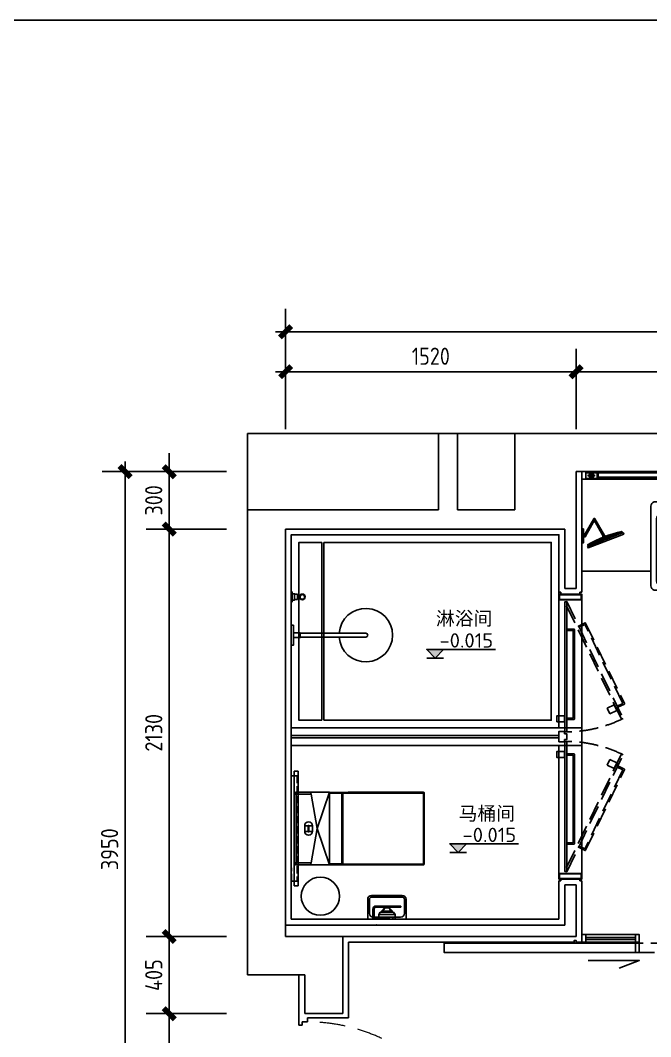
# Model space of a CAD drawing. Header units: inches. Extents: x 193953 to 255442, y -114891 to -62384.
# Drawn here: x 209627 to 212925, y -100841 to -95525 of the extents above; entities that cross this region are included whole.
import ezdxf
from ezdxf.enums import TextEntityAlignment as Align
from ezdxf.xclip import XClip

# ---------------------------------------------------------------- set-up
doc = ezdxf.new("R2010")
doc.units = ezdxf.units.IN
doc.header["$LTSCALE"] = 500
doc.header["$MEASUREMENT"] = 0
doc.header["$XCLIPFRAME"] = 0
for name, pattern in [('CONTINOUS', [0]), ('DASH', [0.35, 0.25, -0.1]), ('HIDDEN', [0.375, 0.25, -0.125, 0, 0]), ('家具平面底图$0$DOM-虚线', [0.35, 0.25, -0.1])]:
    doc.linetypes.add(name, pattern=pattern)
for name, color, linetype in [('0-墙体', 7, 'Continuous'), ('0-平面与地花', 6, 'Continuous'), ('0-平面与天花', 6, 'Continuous'), ('0-玻璃隔墙', 6, 'Continuous'), ('0-索引文字', 50, 'Continuous'), ('0-装饰完成线', 1, 'Continuous'), ('0-门套', 6, 'Continuous'), ('1-家具', 9, 'Continuous'), ('1-门板', 6, 'Continuous'), ('1－家具', 9, 'Continuous'), ('F-洁具-DOM', 1, 'Continuous'), ('FUR', 8, 'Continuous'), ('WP', 4, 'Continuous')]:
    doc.layers.add(name, color=color, linetype=linetype)
doc.layers.add('DOOR', color=3, linetype='Continuous', lineweight=0)
doc.layers.add('DOOR-SWING', color=15, linetype='HIDDEN', lineweight=0)
doc.styles.add('DOM-romans.shx', font='dim.shx')
doc.dimstyles.new('DOM_DIM_1 80', dxfattribs={"dimscale": 60, "dimtxt": 1.5, "dimasz": 0.8, "dimexe": 2, "dimexo": 1.5, "dimgap": 0.6, "dimtad": 1, "dimdec": 0, "dimrnd": 5, "dimzin": 12, "dimdsep": 46, "dimtxsty": 'DOM-romans.shx', "dimblk": 'DOM_Dimension_Tick', "dimcen": 0.125, "dimclrd": 44, "dimclre": 44, "dimclrt": 50, "dimadec": 0, "dimazin": 0, "dimtfac": 1, "dimtdec": 0, "dimtix": 1, "dimtmove": 2, "dimatfit": 3, "dimldrblk": 'DOM_Leader_Arrow', "dimfxl": 0, "dimtvp": 1, "dimtolj": 1, "dimtzin": 0, "dimarcsym": 0})

# ---------------------------------------------------------------- blocks, each defined once
blk = doc.blocks.new('huzhuangjing')
at = {"layer": '1-家具', "color": 8, "linetype": 'CONTINOUS'}
for p, q in [((-212.5, 15.1), (-209.7, 22.3)), ((-209.7, 22.3), (-30.3, -47.4)), ((-122.6, -3.3), (-120.5, 2.1)), ((-9.2, 5.8), (-15, 5.8)), ((-111.8, -7.5), (-109.7, -2.1)), ((-33, -54.6), (-30.3, -47.4)), ((-9.2, -5.8), (-15, -5.8))]:
    blk.add_line(p, q, dxfattribs=at)
for points in [[(-111.8, -1.9, -1), (-118.4, 1.9), (-68.4, 88.6, -1), (-61.7, 84.8)], [(-18.3, -1.9, 1), (-11.7, 1.9), (-61.7, 88.6, 1), (-68.4, 84.8)]]:
    blk.add_lwpolyline(points, format="xyb", close=True, dxfattribs=at)
for points in [[(-216.1, 16.5), (-29.5, -56), (-32.2, -63.1), (-218.9, 9.3)], [(-9.2, 36.6), (0, 36.6), (0, -36.6), (-9.2, -36.6)]]:
    blk.add_lwpolyline(points, close=True, dxfattribs=at)
for centre in [(-65.1, 86.7), (-65.1, 86.7), (-115.1, 0), (-115.1, 0), (-15, 0)]:
    blk.add_circle(centre, 3.08, dxfattribs=at)
for centre, radius, start, end in [((-336, -569.4), 604.9, 59.6373, 77.9472), ((-115.1, 0), 5.77, 338.7922, 158.7922), ((-15, 0), 5.77, 90, 270)]:
    blk.add_arc(centre, radius, start, end, dxfattribs=at)
blk = doc.blocks.new('A$C3D3D34BF')
at = {"layer": '1-家具', "color": 136, "extrusion": (0, 0, -1), "xscale": -1, "zscale": -1, "rotation": 90}
blk.add_blockref('huzhuangjing', (0, 0), dxfattribs=at)
blk = doc.blocks.new('jing')
at = {"layer": '0-平面与天花', "color": 1, "linetype": 'Continuous'}
for p, q in [((-40, 20), (-40, 650)), ((-40, 20), (-40, 650)), ((0, 0), (0, 650)), ((-40, 80), (-40, 85)), ((-40, 80), (-40, 85)), ((-40, 0), (-40, 20)), ((-40, 20), (-35, 20)), ((-40, 0), (-40, 20)), ((-40, 20), (-35, 20)), ((0, 0), (-40, 0)), ((0, 0), (-40, 0)), ((-35, 20), (0, 20)), ((-35, 20), (0, 20))]:
    blk.add_line(p, q, dxfattribs=at)
at = {"layer": '0-平面与天花', "color": 250, "linetype": 'Continuous'}
for p, q in [((-34, 85), (-34, 650)), ((-28, 85), (-28, 650)), ((-6, 20), (-6, 650)), ((-40, 85), (-30, 85)), ((-40, 85), (-30, 85)), ((-35, 80), (-40, 80)), ((-35, 80), (-40, 80)), ((-35, 20), (-35, 80)), ((-35, 80), (-6, 80)), ((-35, 20), (-35, 80)), ((-35, 80), (-6, 80)), ((-30, 85), (-6, 85))]:
    blk.add_line(p, q, dxfattribs=at)
at = {"layer": '0-平面与天花', "color": 250}
for p, q in [((-28, 42.5), (-28, 57.5)), ((-25.5, 42.5), (-25.5, 57.5)), ((-23, 62.5), (-18, 62.5)), ((-23, 60), (-18, 60)), ((-20.5, 30), (-20.5, 70)), ((-20.5, 30), (-20.5, 70)), ((-15.5, 57.5), (-15.5, 42.5)), ((-13, 57.5), (-13, 42.5)), ((-10.5, 50), (-30.5, 50)), ((-10.5, 50), (-30.5, 50)), ((-18, 40), (-23, 40)), ((-18, 37.5), (-23, 37.5))]:
    blk.add_line(p, q, dxfattribs=at)
for points in [[(-28, 42.5), (-28, 57.5, -0.414214), (-23, 62.5), (-18, 62.5, -0.414214), (-13, 57.5), (-13, 42.5, -0.414214), (-18, 37.5), (-23, 37.5, -0.414214)], [(-25.5, 42.5), (-25.5, 57.5, -0.414214), (-23, 60), (-18, 60, -0.414214), (-15.5, 57.5), (-15.5, 42.5, -0.414214), (-18, 40), (-23, 40, -0.414214)]]:
    blk.add_lwpolyline(points, format="xyb", close=True, dxfattribs=at)
for centre, radius, start, end in [((-23, 57.5), 5, 90, 180), ((-23, 57.5), 2.5, 90, 180), ((-18, 57.5), 5, 0, 90), ((-18, 57.5), 2.5, 0, 90), ((-23, 42.5), 5, 180, 270), ((-23, 42.5), 2.5, 180, 270), ((-18, 42.5), 5, 270, 0), ((-18, 42.5), 2.5, 270, 0)]:
    blk.add_arc(centre, radius, start, end, dxfattribs=at)
blk = doc.blocks.new('A$C7A7567A6')
at = {"layer": '1-家具', "color": 2}
for p, q in [((490, 610, 0), (0, 610)), ((490, 249, 0), (490, 610, 0)), ((490, -690, 0), (490, -329, 0)), ((490, -690, 0), (0, -690, 0))]:
    blk.add_line(p, q, dxfattribs=at)
at = {"layer": '1-家具', "color": 1}
for p, q in [((188.6, -37.5, 0), (175.1, -37.5, 0)), ((175.1, -45.5, 0), (188.6, -45.5, 0)), ((188.6, -33.8, 0), (188.6, -49.1, 0)), ((243.9, -33.8, 0), (188.6, -33.8, 0)), ((188.6, -33.8, 0), (188.6, -37.5, 0)), ((188.6, -45.5, 0), (188.6, -49.1, 0)), ((188.6, -49.1, 0), (243.9, -49.1, 0)), ((243.9, -49.1, 0), (243.9, -33.8, 0)), ((243.9, -49.1, 0), (243.9, -33.8, 0)), ((312.9, -41.5, 0), (284.2, -41.5, 0)), ((318, -36.4, 0), (318, -8.7, 0)), ((318, -73.7, 0), (318, -46.5, 0)), ((323, -41.5, 0), (351.7, -41.5, 0))]:
    blk.add_line(p, q, dxfattribs=at)
at = {"layer": '1-家具', "color": 250, "linetype": 'DASH', "lineweight": -2, "ltscale": 0.3, "elevation": 0}
for points in [[(36.5, 279.5), (36.5, 529.5), (476.5, 529.5), (476.5, 279.5)], [(101.5, 294.5), (101.5, 514.5), (461.5, 514.5), (461.5, 294.5)], [(291.5, 496.5), (291.5, 409), (421, 409), (421, 496.5)], [(291.5, 312.5), (291.5, 400), (421, 400), (421, 312.5)]]:
    blk.add_lwpolyline(points, close=True, dxfattribs=at)
at = {"layer": '1-家具', "color": 2, "linetype": 'Continuous', "elevation": 0}
for points in [[(148.8, 249), (568.1, 249)], [(590, 231.3), (590, -311.3)], [(568.1, -329), (148.8, -329)]]:
    blk.add_lwpolyline(points, dxfattribs=at)
at = {"layer": '1-家具', "color": 8, "elevation": 0}
for points in [[(214, 219), (543, 219)], [(198, -31.5), (198, 201.8)], [(560, 201.8), (560, -281.8)], [(198, -281.8), (198, -51.5)], [(214, -299), (543, -299)]]:
    blk.add_lwpolyline(points, dxfattribs=at)
at = {"layer": '1-家具', "color": 1, "elevation": 0}
blk.add_lwpolyline([(287.6, -31.5), (173.2, -31.5, 4.265564), (173.2, -51.5), (287.6, -51.5, 0.702728)], format="xyb", close=True, dxfattribs=at)
at = {"layer": '1-家具', "color": 1, "const_width": 0.84, "elevation": 0}
blk.add_lwpolyline([(317.5, -41.6, 1), (318.4, -41.6, 1)], format="xyb", close=True, dxfattribs=at)
at = {"layer": '1-家具', "color": 250, "linetype": 'DASH', "lineweight": -2, "ltscale": 0.3}
for centre, radius in [((132.5, 454, 0), 30), ((189.5, 420.5, 0), 12.5), ((132.5, 355, 0), 30), ((189.5, 387.5, 0), 12.5), ((189.5, 354.5, 0), 12.5)]:
    blk.add_circle(centre, radius, dxfattribs=at)
at = {"layer": '1-家具', "color": 1}
blk.add_circle((318, -41.5, 0), 25.2, dxfattribs=at)
at = {"layer": '1-家具', "color": 2, "linetype": 'Continuous'}
for centre, start, end in [((149.9, 226.7, 0), 87.1612, 168.0389), ((568.1, 226.6, 0), 11.9611, 92.8388), ((149.9, -306.7, 0), 191.9611, 272.8388), ((568.1, -306.6, 0), 267.1612, 348.0389)]:
    blk.add_arc(centre, 22.4, start, end, dxfattribs=at)
at = {"layer": '1-家具', "color": 8}
for centre, start, end in [((214.5, 202.5, 0), 88.2921, 182.4341), ((543.5, 202.5, 0), 357.5659, 91.7079), ((214.5, -282.5, 0), 177.5659, 271.7079), ((543.5, -282.5, 0), 268.2921, 2.4341)]:
    blk.add_arc(centre, 16.5, start, end, dxfattribs=at)
at = {"layer": '1-家具', "color": 1}
blk.add_arc((153, -41.5, 0), 22.5, 333.6122, 26.3878, dxfattribs=at)
at = {"layer": '1－家具', "color": 2, "linetype": 'Continuous', "elevation": 0}
blk.add_lwpolyline([(128, -311.3), (128, 231.3)], dxfattribs=at)
at = {"layer": '0-平面与天花', "color": 0, "ltscale": 2, "rotation": 180}
blk.add_blockref('jing', (-30, 610, 0), dxfattribs=at)
at = {"layer": '0-平面与天花', "color": 0, "ltscale": 2, "xscale": -1}
blk.add_blockref('jing', (-30, -690, 0), dxfattribs=at)
at = {"layer": '1-家具', "color": 5, "ltscale": 2, "xscale": -1}
blk.add_blockref('A$C3D3D34BF', (305.6, -690, 0), dxfattribs=at)
blk = doc.blocks.new('1000door')
at = {"layer": 'DOOR'}
for p, q in [((-70, 885), (-70, 65)), ((-30, 50), (-30, 900))]:
    blk.add_line(p, q, dxfattribs=at)
for points in [[(-30, 900), (-55, 900), (-55, 885), (-70, 885)], [(-30, 50), (-55, 50), (-55, 65), (-70, 65)]]:
    blk.add_lwpolyline(points, dxfattribs=at)
at = {"layer": 'DOOR-SWING', "color": 1, "linetype": 'Continuous'}
for p, q in [((-113.8, 807.8), (-103.8, 807.8)), ((-113.8, 727.2), (-113.8, 807.8)), ((-103.8, 792.2), (-103.8, 807.8)), ((-103.8, 807.8), (-103.8, 792.2)), ((-103.8, 807.8), (-79.6, 807.8)), ((-103.8, 792.2), (-103.8, 737.2)), ((-79.6, 792.2), (-103.8, 792.2)), ((-79.6, 807.8), (-74.6, 826.9)), ((-79.6, 807.8), (-79.6, 792.2)), ((-79.6, 792.2), (-79.6, 807.8)), ((-74.6, 773.1), (-79.6, 792.2)), ((-74.6, 826.9), (-70, 826.9)), ((-70, 826.9), (-70, 773.1)), ((-30, 826.9), (-30, 773.1)), ((-25.4, 826.9), (-30, 826.9)), ((-20.4, 807.8), (-25.4, 826.9)), ((-25.4, 773.1), (-20.4, 792.2)), ((-20.4, 807.8), (-20.4, 792.2)), ((3.8, 807.8), (-20.4, 807.8)), ((-20.4, 792.2), (-20.4, 807.8)), ((-20.4, 792.2), (3.8, 792.2)), ((3.8, 792.2), (3.8, 807.8)), ((3.8, 807.8), (3.8, 792.2)), ((13.8, 807.8), (3.8, 807.8)), ((3.8, 792.2), (3.8, 737.2)), ((13.8, 727.2), (13.8, 807.8)), ((-103.8, 737.2), (-83.8, 737.2)), ((-83.8, 737.2), (-83.8, 727.2)), ((-70, 773.1), (-74.6, 773.1)), ((-30, 773.1), (-25.4, 773.1)), ((-16.2, 737.2), (-16.2, 727.2)), ((3.8, 737.2), (-16.2, 737.2)), ((-83.8, 727.2), (-113.8, 727.2)), ((-16.2, 727.2), (13.8, 727.2))]:
    blk.add_line(p, q, dxfattribs=at)
at = {"layer": 'DOOR-SWING', "color": 8}
blk.add_arc((-29.3, 49.7), 850.7, 91.728, 179.9822, dxfattribs=at)
blk = doc.blocks.new('A$C17477413')
at = {"layer": '0-装饰完成线', "color": 3}
for p, q in [((-890, 42, 0), (-870, 42, 0)), ((-855, 0, 0), (-890, 0, 0)), ((-870, 42, 0), (-870, 42, 0)), ((-870, 42, 0), (-870, 42, 0)), ((-870, 42, 0), (-870, 15.2, 0)), ((-870, 15.2, 0), (-855, 15.2, 0)), ((-855, 15.2, 0), (-855, 0, 0)), ((-35, 0, 0), (-35, 15.2, 0)), ((-35, 15.2, 0), (-20, 15.2, 0)), ((0, 0), (-35, 0, 0)), ((-20, 15.2, 0), (-20, 42, 0)), ((-20, 42, 0), (-20, 42, 0)), ((-20, 42, 0), (-20, 42, 0)), ((-20, 42, 0), (0, 42, 0))]:
    blk.add_line(p, q, dxfattribs=at)
at = {"layer": '1-门板'}
blk.add_blockref('1000door', (10, -10, 0), dxfattribs=at)
blk = doc.blocks.new('A$C20206169')
at = {"color": 1, "linetype": 'Continuous', "lineweight": -2, "elevation": 0}
blk.add_lwpolyline([(-5.5, -7.2), (-5.5, -687.2), (4.5, -687.2), (4.5, -7.2)], close=True, dxfattribs=at)
at = {"color": 8, "elevation": 0}
blk.add_lwpolyline([(-7.5, -91.8), (-7.5, -59.8), (-47.5, -59.8), (-47.5, -91.8)], close=True, dxfattribs=at)
at = {"color": 250, "linetype": 'DASH', "lineweight": -2, "ltscale": 0.8, "elevation": 0}
for points in [[(290.8, -72.7), (-5, -685), (4, -689.3), (299.8, -77)], [(252.2, -148), (266.1, -119.2), (230.1, -101.8), (216.2, -130.6)]]:
    blk.add_lwpolyline(points, close=True, dxfattribs=at)
at = {"color": 8, "elevation": 0}
blk.add_lwpolyline([(4.5, -79.2), (37.5, -79.2), (37.5, -537.5), (4.5, -537.5), (4.5, -544.5), (42.5, -544.5, 0.414214), (44.5, -542.5), (44.5, -74.2, 0.414214), (42.5, -72.2), (4.5, -72.2), (4.5, -79.2)], format="xyb", dxfattribs=at)
at = {"color": 250, "linetype": 'DASH', "lineweight": -2, "ltscale": 0.8, "elevation": 0}
blk.add_lwpolyline([(268.5, -141.9), (298.2, -156.2), (98.8, -568.9), (69.1, -554.5), (66.1, -560.9), (100.3, -577.4, 0.414214), (103, -576.4), (306.7, -154.8, 0.414214), (305.7, -152.1), (271.5, -135.6), (268.5, -141.9)], format="xyb", dxfattribs=at)
at = {"color": 250, "linetype": 'DASH', "lineweight": -2, "ltscale": 0.8}
blk.add_arc((-0.5, -687.2), 680, 63.7951, 90.4213, dxfattribs=at)
blk = doc.blocks.new('A$C2527195D')
at = {"layer": '1-门板', "color": 3}
blk.add_lwpolyline([(0, -133.8), (0, 133.8), (-40.7, 28.8)], dxfattribs=at)
blk = doc.blocks.new('玻璃间墙')
at = {"layer": '0-玻璃隔墙', "color": 1, "ltscale": 2}
for p, q in [((-20, -20), (20, -20)), ((-20, -580), (20, -580))]:
    blk.add_line(p, q, dxfattribs=at)
at = {"layer": '0-玻璃隔墙', "color": 1}
for p, q in [((-5, -580, 0), (-5, -20)), ((5, -580, 0), (5, -20))]:
    blk.add_line(p, q, dxfattribs=at)
at = {"layer": '0-玻璃隔墙', "color": 1, "ltscale": 2}
blk.add_lwpolyline([(-20, -600), (20, -600), (20, 0), (-20, 0)], close=True, dxfattribs=at)
blk = doc.blocks.new('A$C78E139FD')
at = {"layer": '0-装饰完成线', "color": 3}
for p, q in [((0, 0, 0), (-120, 0, 0)), ((0, 40, 0), (0, 45, 0))]:
    blk.add_line(p, q, dxfattribs=at)
blk.add_lwpolyline([(0, 0), (0, 30), (-10, 30), (-10, 40), (0, 40)], dxfattribs=at)
blk = doc.blocks.new('WD36A')
at = {"layer": 'FUR', "color": 1}
for p, q in [((216.5, -5), (183.5, -5)), ((213.5, -17), (186.5, -17)), ((208, -32), (192, -32))]:
    blk.add_line(p, q, dxfattribs=at)
for points in [[(52, -12), (52, 0), (-52, 0), (-52, -12)], [(12.5, -47), (12.5, -12), (-12.5, -12), (-12.5, -47)]]:
    blk.add_lwpolyline(points, close=True, dxfattribs=at)
blk.add_lwpolyline([(192, -45), (192, -32), (186.5, -32), (186.5, -17), (183.5, -17), (183.5, -5), (175, -5), (175, 0), (225, 0), (225, -5), (216.5, -5), (216.5, -17), (213.5, -17), (213.5, -32), (208, -32), (208, -45)], dxfattribs=at)
blk.add_lwpolyline([(10, -390), (10, -47), (-10, -47), (-10, -390, 0.414214), (0, -400), (0, -400, 0.414214)], format="xyb", close=True, dxfattribs=at)
for radius in [15, 12]:
    blk.add_circle((200, -57.7), radius, dxfattribs=at)
blk.add_arc((0, -390), 140, 94.096, 85.904, dxfattribs=at)
blk = doc.blocks.new('家具平面底图$0$A$C591D7FFC')
at = {"linetype": '家具平面底图$0$DOM-虚线', "ltscale": 150}
blk.add_lwpolyline([(300, -20), (-300, -20), (-300, 0), (300, 0)], close=True, dxfattribs=at)
blk = doc.blocks.new('家具平面底图$0$A$C619B377B')
at = {"linetype": 'Continuous'}
for p, q in [((-180, 0), (180, 0)), ((-190, -185.2), (-190, -10)), ((190, -10), (190, -185.2)), ((-189.5, -186.2), (-190, -185.2)), ((-189.5, -676), (-189.5, -186.1)), ((-184.5, -185.2), (184.5, -185.2)), ((189.5, -186.2), (190, -185.2)), ((189.5, -186.1), (189.5, -676)), ((189.5, -254), (-189.5, -254)), ((185.5, -680), (-185.5, -680))]:
    blk.add_line(p, q, dxfattribs=at)
at = {"color": 8, "linetype": 'Continuous'}
for p, q in [((-180, -88.3), (-180, 0)), ((180, -88.3), (180, 0)), ((190, -10), (-190, -10)), ((0, -120), (-180, -88.3)), ((-15, -55), (15, -55)), ((-15, -73), (-15, -55)), ((-15, -73), (15, -73)), ((15, -77), (-15, -77)), ((-15, -77), (-15, -95)), ((15, -95), (-15, -95)), ((180, -88.3), (0, -120)), ((15, -73), (15, -55)), ((15, -77), (15, -95)), ((-190, -185.2), (0, -120)), ((0, -120), (190, -185.2)), ((-184.5, -250), (-184.5, -185.2)), ((184.5, -185.2), (184.5, -250)), ((-185.5, -250), (185.5, -250)), ((-185.5, -680), (-185.5, -250)), ((185.5, -680), (185.5, -250)), ((-189.5, -285), (-190, -285)), ((-190, -675), (-190, -285)), ((190, -285), (189.5, -285)), ((190, -285), (190, -675)), ((-190, -675), (-189.5, -675)), ((-189.5, -676), (189.5, -676)), ((-188.7, -679.1), (-188.4, -678.8)), ((188.4, -678.8), (188.7, -679.1)), ((189.9, -675), (190, -675))]:
    blk.add_line(p, q, dxfattribs=at)
at = {"linetype": 'Continuous'}
for centre, radius, start, end in [((-180, -10), 10, 90, 180), ((-185.5, -676), 4, 180, 270), ((185.5, -676), 4, 270, 0)]:
    blk.add_arc(centre, radius, start, end, dxfattribs=at)
at = {"color": 8, "linetype": 'Continuous'}
for centre, radius, start, end in [((180, -10), 10, 0, 90), ((-15, -75), 20, 90, 270), ((-15, -75), 2, 90, 270), ((15, -75), 20, 270, 90), ((15, -75), 2, 270, 90), ((-185.5, -254), 4, 90, 180), ((185.5, -254), 4, 0, 90), ((-185, -285), 5, 155.1791, 180), ((185, -285), 5, 0, 24.7583), ((-185, -675), 5, 180, 217.3553), ((-175, -674.8), 14.5, 191.2565, 193.3174), ((-175.6, -674.9), 13.9, 193.3081, 196.9705), ((-186.9, -676.4), 3.26, 232.0237, 236.5582), ((-183.6, -663.5), 16.5, 252.0625, 255.3707), ((-183.5, -662.9), 17.1, 255.3597, 256.5632), ((183.5, -662.9), 17.1, 283.4368, 284.6403), ((183.6, -663.5), 16.5, 284.6293, 287.9375), ((186.9, -676.4), 3.26, 303.4418, 307.9763), ((175.6, -674.9), 13.9, 343.0295, 346.6919), ((185, -675), 5, 322.6233, 0), ((175, -674.8), 14.5, 346.6826, 348.7435)]:
    blk.add_arc(centre, radius, start, end, dxfattribs=at)
at = {"color": 8, "linetype": 'Continuous', "extrusion": (0, 0, -1)}
for centre, major_axis, start_param, end_param in [((-180, -90.9), (9.99, -1.89), 3.092725, 4.663521), ((180, -90.9), (9.99, 1.89), -1.521928, 0.048868)]:
    blk.add_ellipse(centre, major_axis=major_axis, ratio=0.25825, start_param=start_param, end_param=end_param, dxfattribs=at)
at = {"linetype": 'Continuous', "extrusion": (0, 0, -1)}
for centre, start_param, end_param in [((-184.5, -186.1), 3.145147, 4.712389), ((184.5, -186.1), 4.712389, 6.279631)]:
    blk.add_ellipse(centre, major_axis=(5, 0), ratio=0.176327, start_param=start_param, end_param=end_param, dxfattribs=at)
at = {"layer": 'F-洁具-DOM'}
blk.add_blockref('家具平面底图$0$A$C591D7FFC', (0, 0), dxfattribs=at)
blk = doc.blocks.new('家具平面底图$0$dfsggag')
at = {"color": 8, "linetype": '家具平面底图$0$DOM-虚线', "ltscale": 80}
for p, q in [((-27, 43.6), (-12.7, 59.3)), ((-11.1, 59.3), (-20.4, 42.7)), ((-12.7, 59.3), (12.7, 59.3)), ((11.1, 59.3), (20.4, 42.7)), ((27, 43.6), (12.7, 59.3)), ((-34.9, 36.8), (-42.9, 25.1)), ((-42.9, 25.1), (-42.9, 0)), ((-42.9, 25.1), (42.9, 25.1)), ((-42.9, 0), (42.9, 0)), ((-34.9, 36.8), (34.9, 36.8)), ((-27, 43.6), (-20.4, 42.7)), ((-27, 43.6), (-27, 36.8)), ((-20.4, 42.7), (20.4, 42.7)), ((-20.4, 42.7), (-20.4, 36.8)), ((27, 43.6), (20.4, 42.7)), ((20.4, 42.7), (20.4, 36.8)), ((27, 43.6), (27, 36.8)), ((34.9, 36.8), (42.9, 25.1)), ((42.9, 25.1), (42.9, 0))]:
    blk.add_line(p, q, dxfattribs=at)
for points in [[(-11.3, 11.2), (-4.7, 11.2), (-4.7, 5.1), (-11.3, 5.1)], [(1.2, 11.2), (7.8, 11.2), (7.8, 5.1), (1.2, 5.1)], [(13.6, 11.2), (20.2, 11.2), (20.2, 5.1), (13.6, 5.1)]]:
    blk.add_lwpolyline(points, close=True, dxfattribs=at)
blk = doc.blocks.new('家具平面底图$0$A$C08F94FB0')
at = {"linetype": 'Continuous'}
for p, q in [((-100.5, 0), (-30.5, 0)), ((-100.5, -105), (-100.5, 0)), ((-30.5, 0), (-30.5, -7)), ((100.5, 0), (30.5, 0)), ((100.5, -105), (100.5, 0)), ((-0.5, -125), (-80.5, -125)), ((80.5, -125), (-0.5, -125))]:
    blk.add_line(p, q, dxfattribs=at)
at = {"color": 8, "linetype": 'Continuous'}
for p, q in [((-30.5, 0), (30.5, 0)), ((-91.5, -105), (-91.5, -31)), ((-0.5, -11), (-71.5, -11)), ((34.5, -11), (-36.3, -11)), ((30.5, 0), (30.5, -7)), ((34.5, -11), (71.5, -11)), ((91.5, -31), (91.5, -105)), ((-80.5, -116), (-0.5, -116)), ((-0.5, -116), (80.5, -116))]:
    blk.add_line(p, q, dxfattribs=at)
at = {"color": 8}
for p, q in [((-72.1, -116), (-72.1, -125)), ((73.5, -116), (73.5, -125))]:
    blk.add_line(p, q, dxfattribs=at)
at = {"color": 8, "linetype": 'Continuous'}
for centre, radius, start, end in [((-71.5, -31), 20, 90, 180), ((34.5, -7), 4, 180, 270), ((71.5, -31), 20, 0, 90), ((-80.5, -105), 11, 180, 270), ((80.5, -105), 11, 270, 0)]:
    blk.add_arc(centre, radius, start, end, dxfattribs=at)
at = {"linetype": 'Continuous'}
for centre, radius, start, end in [((-34.5, -7), 4, 270, 0), ((-80.5, -105), 20, 180, 270), ((80.5, -105), 20, 270, 0)]:
    blk.add_arc(centre, radius, start, end, dxfattribs=at)
blk = doc.blocks.new('家具平面底图$0$A$C2B4824DF')
for p, q in [((63.5, -57), (63.5, 72.7)), ((69.2, 73), (63.8, 73)), ((69.5, -57), (69.5, 72.7)), ((0, -13.5), (0, -72.5)), ((9.5, -13), (0.5, -13)), ((10, -73), (10, -13.5)), ((0.5, -73), (9.5, -73)), ((53.5, -67), (10, -67)), ((10, -73), (53.5, -73))]:
    blk.add_line(p, q)
at = {"color": 250}
for p, q in [((69.5, 69), (63.5, 69)), ((69.5, 66.2), (63.5, 66.2)), ((69.5, 62.1), (63.5, 62.1)), ((63.8, -57), (63.8, 73)), ((63.8, 65.9), (69.2, 65.9)), ((69.2, 64.9), (63.8, 64.9)), ((69.2, -57), (69.2, 73)), ((10, -13.5), (0, -13.5)), ((0.5, -73), (0.5, -13)), ((9.5, -73), (9.5, -13)), ((69.5, -47.1), (63.5, -47.1)), ((69.5, -51.2), (63.5, -51.2)), ((69.2, -49.9), (63.8, -49.9)), ((69.2, -50.9), (63.8, -50.9)), ((10, -72.5), (0, -72.5)), ((53.5, -67.3), (10, -67.3)), ((10, -72.7), (53.5, -72.7)), ((53.5, -67.3), (53.5, -67)), ((53.5, -72.7), (53.5, -73)), ((63.8, -57), (63.5, -57)), ((69.2, -57), (69.5, -57))]:
    blk.add_line(p, q, dxfattribs=at)
for centre, radius, start, end in [((63.8, 72.7), 0.3, 90, 180), ((69.2, 72.7), 0.3, 0, 90), ((0.5, -13.5), 0.5, 90, 180), ((9.5, -13.5), 0.5, 0, 90), ((0.5, -72.5), 0.5, 180, 270), ((9.5, -72.5), 0.5, 270, 342.3099), ((53.5, -57), 16, 270, 0), ((53.5, -57), 10, 270, 0)]:
    blk.add_arc(centre, radius, start, end)
for radius in [15.7, 10.3]:
    blk.add_arc((53.5, -57), radius, 270, 0, dxfattribs=at)
for points, start_tangent, end_tangent in [([(63.5, 66.2), (63.5, 66.1), (63.6, 66), (63.7, 65.9), (63.8, 65.9)], (0, -1), (1, 0)), ([(63.5, 65.2), (63.5, 65.1), (63.6, 65), (63.7, 64.9), (63.8, 64.9)], (0, -1), (1, 0)), ([(69.2, 65.9), (69.3, 65.9), (69.4, 66), (69.5, 66.1), (69.5, 66.2)], (1, 0), (0, 1)), ([(69.5, 65.2), (69.5, 65.1), (69.4, 65), (69.3, 64.9), (69.2, 64.9)], (0, -1), (-1, 0)), ([(63.5, -50.2), (63.5, -50.1), (63.6, -50), (63.7, -49.9), (63.8, -49.9)], (0, 1), (1, 0)), ([(63.8, -50.9), (63.7, -50.9), (63.6, -51), (63.5, -51.1), (63.5, -51.2)], (-1, 0), (0, -1)), ([(69.5, -50.2), (69.5, -50.1), (69.4, -50), (69.3, -49.9), (69.2, -49.9)], (0, 1), (-1, 0)), ([(69.5, -51.2), (69.5, -51.1), (69.4, -51), (69.3, -50.9), (69.2, -50.9)], (0, 1), (-1, 0))]:
    blk.add_spline(points, degree=3, dxfattribs=dict(at, start_tangent=start_tangent, end_tangent=end_tangent))
blk = doc.blocks.new('A$Ce1599806')
at = {"layer": 'F-洁具-DOM', "xscale": -1, "rotation": 180}
blk.add_blockref('家具平面底图$0$A$C08F94FB0', (0, 0), dxfattribs=at)
at = {"layer": 'F-洁具-DOM', "rotation": 90}
blk.add_blockref('家具平面底图$0$A$C2B4824DF', (0, 0), dxfattribs=at)
at = {"layer": 'F-洁具-DOM'}
blk.add_blockref('家具平面底图$0$dfsggag', (0, 0), dxfattribs=at)
blk = doc.blocks.new('A$Cf66d3db0')
at = {"color": 4}
blk.add_lwpolyline([(-12802.3, 7040.2), (0, 7040.2), (0, 0), (-12802.3, 0)], close=True, dxfattribs=at)
blk = doc.blocks.new('DOM_Dimension_Tick')
at = {"color": 0, "linetype": 'ByBlock'}
for p, q in [((-1.09, 0), (0, 0)), ((0, 0), (1.09, 0))]:
    blk.add_line(p, q, dxfattribs=at)
at = {"color": 0, "linetype": 'Continuous', "const_width": 0.608}
blk.add_lwpolyline([(-0.61, -0.61), (0.61, 0.61)], dxfattribs=at)
blk = doc.blocks.new('*D605')
at = {"color": 44, "lineweight": -2, "transparency": 16777216}
for p, q in [((210706, -100720.7), (210286, -100720.7)), ((210406, -101679.4), (210406, -100768.7)), ((210706, -101727.4), (210286, -101727.4))]:
    blk.add_line(p, q, dxfattribs=at)
at = {"layer": 'Defpoints', "color": 0, "transparency": 16777216}
for p in [(210406, -100720.7), (211314.6, -100720.7, 0), (211314.6, -101727.4, 0)]:
    blk.add_point(p, dxfattribs=at)
at = {"color": 44, "lineweight": -2, "transparency": 16777216, "xscale": 48, "yscale": 48, "zscale": 48}
for p, rotation in [((210406, -100720.7), 90), ((210406, -101727.4), 270)]:
    blk.add_blockref('DOM_Dimension_Tick', p, dxfattribs=dict(at, rotation=rotation))
at = {"color": 50, "transparency": 16777216, "insert": (210325, -101224), "char_height": 90, "attachment_point": 5, "rotation": 90, "style": 'DOM-romans.shx'}
blk.add_mtext('\\A1;1005', dxfattribs=at)
blk = doc.blocks.new('DOM_Leader_Arrow')
at = {"color": 0, "linetype": 'ByBlock'}
blk.add_line((0, 0), (-1.5, 0), dxfattribs=at)
for points in [[(-1.29, 1), (-0.89, 1.28), (-0.36, 0), (0, 0)], [(-1.29, -1), (-0.89, -1.28), (-0.36, 0), (0, 0)]]:
    blk.add_solid(points, dxfattribs=at)
blk = doc.blocks.new('*D606')
at = {"color": 44, "lineweight": -2, "transparency": 16777216}
for p, q in [((210706, -100317.4), (210286, -100317.4)), ((210406, -100672.7), (210406, -100365.4)), ((210706, -100720.7), (210286, -100720.7))]:
    blk.add_line(p, q, dxfattribs=at)
at = {"layer": 'Defpoints', "color": 0, "transparency": 16777216}
for p in [(210406, -100317.4), (211314.6, -100317.4, 0), (211314.6, -100720.7, 0)]:
    blk.add_point(p, dxfattribs=at)
at = {"color": 44, "lineweight": -2, "transparency": 16777216, "xscale": 48, "yscale": 48, "zscale": 48}
for p, rotation in [((210406, -100317.4), 90), ((210406, -100720.7), 270)]:
    blk.add_blockref('DOM_Dimension_Tick', p, dxfattribs=dict(at, rotation=rotation))
at = {"color": 50, "transparency": 16777216, "insert": (210325, -100519.1), "char_height": 90, "attachment_point": 5, "rotation": 90, "style": 'DOM-romans.shx'}
blk.add_mtext('\\A1;405', dxfattribs=at)
blk = doc.blocks.new('*D607')
at = {"color": 44, "lineweight": -2, "transparency": 16777216}
for p, q in [((210706, -98185.8), (210286, -98185.8)), ((210406, -100269.4), (210406, -98233.8)), ((210706, -100317.4), (210286, -100317.4))]:
    blk.add_line(p, q, dxfattribs=at)
at = {"layer": 'Defpoints', "color": 0, "transparency": 16777216}
for p in [(210406, -98185.8), (212314.6, -98185.8, 0), (211314.6, -100317.4, 0)]:
    blk.add_point(p, dxfattribs=at)
at = {"color": 44, "lineweight": -2, "transparency": 16777216, "xscale": 48, "yscale": 48, "zscale": 48}
for p, rotation in [((210406, -98185.8), 90), ((210406, -100317.4), 270)]:
    blk.add_blockref('DOM_Dimension_Tick', p, dxfattribs=dict(at, rotation=rotation))
at = {"color": 50, "transparency": 16777216, "insert": (210325, -99251.6), "char_height": 90, "attachment_point": 5, "rotation": 90, "style": 'DOM-romans.shx'}
blk.add_mtext('\\A1;2130', dxfattribs=at)
blk = doc.blocks.new('*D609')
at = {"color": 44, "lineweight": -2, "transparency": 16777216}
for p, q in [((210406, -97885.6), (210055, -97885.6)), ((210175, -101787.7), (210175, -97933.6)), ((210406, -101835.7), (210055, -101835.7))]:
    blk.add_line(p, q, dxfattribs=at)
at = {"layer": 'Defpoints', "color": 0, "transparency": 16777216}
for p in [(210175, -97885.6), (210496, -97885.6), (210496, -101835.7)]:
    blk.add_point(p, dxfattribs=at)
at = {"color": 44, "lineweight": -2, "transparency": 16777216, "xscale": 48, "yscale": 48, "zscale": 48}
for p, rotation in [((210175, -97885.6), 90), ((210175, -101835.7), 270)]:
    blk.add_blockref('DOM_Dimension_Tick', p, dxfattribs=dict(at, rotation=rotation))
at = {"color": 50, "transparency": 16777216, "insert": (210094, -99860.7), "char_height": 90, "attachment_point": 5, "rotation": 90, "style": 'DOM-romans.shx'}
blk.add_mtext('\\A1;3950', dxfattribs=at)
blk = doc.blocks.new('*D610')
at = {"color": 44, "lineweight": -2, "transparency": 16777216}
for p, q in [((210406, -97837.6), (210406, -97789.6)), ((210706, -97885.6), (210286, -97885.6)), ((210406, -98185.8), (210406, -97885.6)), ((210706, -98185.8), (210286, -98185.8)), ((210406, -98233.8), (210406, -98281.8))]:
    blk.add_line(p, q, dxfattribs=at)
at = {"layer": 'Defpoints', "color": 0, "transparency": 16777216}
for p in [(210406, -97885.6), (210814.6, -97885.6, 0), (210814.6, -98185.8)]:
    blk.add_point(p, dxfattribs=at)
at = {"color": 44, "lineweight": -2, "transparency": 16777216, "xscale": 48, "yscale": 48, "zscale": 48}
for p, rotation in [((210406, -97885.6), 270), ((210406, -98185.8), 90)]:
    blk.add_blockref('DOM_Dimension_Tick', p, dxfattribs=dict(at, rotation=rotation))
at = {"color": 50, "transparency": 16777216, "insert": (210325, -98035.7), "char_height": 90, "attachment_point": 5, "rotation": 90, "style": 'DOM-romans.shx'}
blk.add_mtext('\\A1;300', dxfattribs=at)
blk = doc.blocks.new('*D611')
at = {"color": 44, "lineweight": -2, "transparency": 16777216}
for p, q in [((211014.6, -97662.8), (211014.6, -97242.8)), ((212534.6, -97662.8), (212534.6, -97242.8)), ((211062.6, -97362.8), (212486.6, -97362.8))]:
    blk.add_line(p, q, dxfattribs=at)
at = {"layer": 'Defpoints', "color": 0, "transparency": 16777216}
for p in [(212534.6, -97362.8), (211014.6, -98185.8, 0), (212534.6, -98143.3, 0)]:
    blk.add_point(p, dxfattribs=at)
at = {"color": 44, "lineweight": -2, "transparency": 16777216, "xscale": 48, "yscale": 48, "zscale": 48, "rotation": 180}
blk.add_blockref('DOM_Dimension_Tick', (211014.6, -97362.8), dxfattribs=at)
at = {"color": 44, "lineweight": -2, "transparency": 16777216, "xscale": 48, "yscale": 48, "zscale": 48}
blk.add_blockref('DOM_Dimension_Tick', (212534.6, -97362.8), dxfattribs=at)
at = {"color": 50, "transparency": 16777216, "insert": (211774.6, -97281.8), "char_height": 90, "attachment_point": 5, "style": 'DOM-romans.shx'}
blk.add_mtext('\\A1;1520', dxfattribs=at)
blk = doc.blocks.new('*D612')
at = {"color": 44, "lineweight": -2, "transparency": 16777216}
for p, q in [((212534.6, -97662.8), (212534.6, -97242.8)), ((213894.6, -97662.8), (213894.6, -97242.8)), ((212582.6, -97362.8), (213846.6, -97362.8))]:
    blk.add_line(p, q, dxfattribs=at)
at = {"layer": 'Defpoints', "color": 0, "transparency": 16777216}
for p in [(213894.6, -97362.8), (213894.6, -97885.6, 0), (212534.6, -98143.3, 0)]:
    blk.add_point(p, dxfattribs=at)
at = {"color": 44, "lineweight": -2, "transparency": 16777216, "xscale": 48, "yscale": 48, "zscale": 48, "rotation": 180}
blk.add_blockref('DOM_Dimension_Tick', (212534.6, -97362.8), dxfattribs=at)
at = {"color": 44, "lineweight": -2, "transparency": 16777216, "xscale": 48, "yscale": 48, "zscale": 48}
blk.add_blockref('DOM_Dimension_Tick', (213894.6, -97362.8), dxfattribs=at)
at = {"color": 50, "transparency": 16777216, "insert": (213214.6, -97281.8), "char_height": 90, "attachment_point": 5, "style": 'DOM-romans.shx'}
blk.add_mtext('\\A1;1360', dxfattribs=at)
blk = doc.blocks.new('*D617')
at = {"color": 44, "lineweight": -2, "transparency": 16777216}
for p, q in [((211014.6, -97453.8), (211014.6, -97033.8)), ((221244.6, -97453.8), (221244.6, -97033.8)), ((221196.6, -97153.8), (211062.6, -97153.8))]:
    blk.add_line(p, q, dxfattribs=at)
at = {"layer": 'Defpoints', "color": 0, "transparency": 16777216}
for p in [(211014.6, -97153.8), (211014.6, -97546.8), (221244.6, -97546.8)]:
    blk.add_point(p, dxfattribs=at)
at = {"color": 44, "lineweight": -2, "transparency": 16777216, "xscale": 48, "yscale": 48, "zscale": 48, "rotation": 180}
blk.add_blockref('DOM_Dimension_Tick', (211014.6, -97153.8), dxfattribs=at)
at = {"color": 44, "lineweight": -2, "transparency": 16777216, "xscale": 48, "yscale": 48, "zscale": 48}
blk.add_blockref('DOM_Dimension_Tick', (221244.6, -97153.8), dxfattribs=at)
at = {"color": 50, "transparency": 16777216, "insert": (216129.6, -97072.8), "char_height": 90, "attachment_point": 5, "style": 'DOM-romans.shx'}
blk.add_mtext('\\A1;10230', dxfattribs=at)
blk = doc.blocks.new('DOM-平面标高符号')
blk.add_hatch(color=256).paths.add_polyline_path([(1.47, 1.5), (0, 0), (-1.47, 1.5)])
at = {"color": 150}
for p, q in [((-1.47, 1.5), (10.53, 1.5)), ((-1.47, 0), (1.47, 0))]:
    blk.add_line(p, q, dxfattribs=at)
blk.add_lwpolyline([(1.47, 1.5), (0, 0), (-1.47, 1.5)], close=True, dxfattribs=at)
at = {"style": 'DOM-romans.shx', "width": 0.444477}
blk.add_attdef('ELEV', text='', height=2.5, dxfattribs=at).set_placement((0.75, 1.82), (10.11, 1.82), align=Align.FIT)

msp = doc.modelspace()

# ---------------------------------------------------------------- linework, layer by layer
at = {"color": 4}
msp.add_line((212314.6, -97685.6, 0), (210814.6, -97685.6, 0), dxfattribs=at)
at = {"color": 250}
msp.add_line((212444.6, -99986.8, 0), (212444.6, -99317.8, 0), dxfattribs=at)
at = {"layer": '0-墙体', "color": 4}
for p, q in [((211814.6, -98085.8, 0), (211814.6, -97685.6, 0)), ((211914.6, -98085.8, 0), (211914.6, -97685.6, 0)), ((212214.6, -98085.8, 0), (212214.6, -97685.6, 0)), ((212314.6, -97685.6, 0), (221414.6, -97685.6, 0)), ((212534.6, -97885.6, 0), (221414.6, -97885.6, 0)), ((212534.6, -98496.8, 0), (212534.6, -97885.6, 0)), ((211814.6, -98085.8, 0), (210814.6, -98085.8, 0)), ((210814.6, -98085.8, 0), (210814.6, -98235.8, 0)), ((212214.6, -98085.8, 0), (211914.6, -98085.8, 0)), ((210814.6, -100517, 0), (210814.6, -98185.8, 0)), ((211014.6, -100317.4, 0), (211014.6, -98185.8, 0)), ((212314.6, -98185.8, 0), (211014.6, -98185.8, 0)), ((212314.6, -98185.8, 0), (212474.6, -98185.8, 0)), ((212474.6, -98496.8, 0), (212474.6, -98185.8, 0)), ((212474.6, -98496.8, 0), (212534.6, -98496.8, 0)), ((212474.6, -100257.4, 0), (212474.6, -100046.8, 0)), ((212474.6, -100046.8, 0), (212534.6, -100046.8, 0)), ((212534.6, -100317.4, 0), (212534.6, -100046.8, 0)), ((212534.6, -100112.7, 0), (212534.6, -100172.7, 0)), ((211014.6, -100257.4, 0), (212474.6, -100257.4, 0)), ((211014.6, -100317.4, 0), (211314.6, -100317.4, 0)), ((211014.6, -100317.4, 0), (212534.6, -100317.4, 0)), ((211314.6, -100720.7, 0), (211314.6, -100317.4, 0)), ((210814.6, -100517, 0), (211114.6, -100517, 0)), ((211114.6, -100516.7, 0), (211114.6, -100516.7, 0)), ((211114.6, -100517, 0), (211114.6, -100720.7, 0)), ((211314.6, -100720.7, 0), (211114.6, -100720.7, 0))]:
    msp.add_line(p, q, dxfattribs=at)
at = {"layer": '0-平面与地花', "color": 250}
for p, q in [((211204.6, -99185.8, 0), (211204.6, -98255.8, 0)), ((211214.6, -99185.8, 0), (211214.6, -98255.8, 0)), ((212564.6, -99986.8, 0), (212564.6, -98556.8, 0)), ((212564.6, -99225.8, 0), (211044.6, -99225.8, 0)), ((212564.6, -99317.8, 0), (211044.6, -99317.8, 0))]:
    msp.add_line(p, q, dxfattribs=at)
at = {"layer": '0-平面与地花', "color": 250, "elevation": 0}
msp.add_lwpolyline([(211044.6, -99225.8), (211044.6, -98215.8), (212444.6, -98215.8), (212444.6, -99225.8)], close=True, dxfattribs=at)
for points in [[(211204.6, -99185.8), (211084.6, -99185.8), (211084.6, -98255.8), (211204.6, -98255.8)], [(211214.6, -98255.8), (212404.6, -98255.8), (212404.6, -99185.8), (211214.6, -99185.8)]]:
    msp.add_lwpolyline(points, dxfattribs=at)
at = {"layer": '0-玻璃隔墙', "color": 6}
for p, q in [((212509.6, -98556.8, 0), (212499.6, -98556.8, 0)), ((212509.6, -99986.8, 0), (212499.6, -99986.8, 0))]:
    msp.add_line(p, q, dxfattribs=at)
at = {"layer": '0-玻璃隔墙', "color": 1}
for p, q in [((212444.6, -99265.8, 0), (211044.6, -99265.8, 0)), ((212444.6, -99277.8, 0), (211044.6, -99277.8, 0))]:
    msp.add_line(p, q, dxfattribs=at)
at = {"layer": '0-玻璃隔墙', "color": 1, "elevation": 0}
msp.add_lwpolyline([(212473.7, -99256.8), (212485.7, -99256.8), (212485.7, -99286.8), (212473.7, -99286.8), (212473.7, -99298.8), (212444.6, -99298.8), (212444.6, -99244.8), (212473.7, -99244.8), (212473.7, -99256.8), (212485.7, -99256.8)], close=True, dxfattribs=at)
at = {"layer": '0-装饰完成线'}
for p, q in [((212564.6, -98516.8, 0), (212564.6, -97885.6, 0)), ((212444.6, -98215.8, 0), (211044.6, -98215.8, 0)), ((212444.6, -98516.8, 0), (212444.6, -98215.8, 0)), ((212444.6, -98516.8, 0), (212454.6, -98516.8, 0)), ((212564.6, -98516.8, 0), (212554.6, -98516.8, 0)), ((212554.6, -98516.8, 0), (212554.6, -98526.8, 0))]:
    msp.add_line(p, q, dxfattribs=at)
at = {"layer": '0-装饰完成线', "color": 3}
for p, q in [((211044.6, -100227.4, 0), (211044.6, -98215.8, 0)), ((212444.6, -100227.4, 0), (212444.6, -100026.8, 0)), ((212444.6, -100026.8, 0), (212454.6, -100026.8, 0)), ((212554.6, -100026.8, 0), (212554.6, -100016.8, 0)), ((212564.6, -100026.8, 0), (212554.6, -100026.8, 0)), ((212564.6, -100347.4, 0), (212564.6, -100026.8, 0)), ((211044.6, -100227.4, 0), (212444.6, -100227.4, 0)), ((211344.6, -100347.4, 0), (211344.6, -100742.4, 0)), ((211344.6, -100347.4, 0), (212524.6, -100347.4, 0)), ((211084.6, -100761.3, 0), (211084.6, -100517.5, 0)), ((211130.1, -100742.4, 0), (211344.6, -100742.4, 0))]:
    msp.add_line(p, q, dxfattribs=at)
at = {"layer": '0-装饰完成线', "elevation": 0}
msp.add_lwpolyline([(212454.6, -98516.8), (212454.6, -98526.8), (212554.6, -98526.8)], dxfattribs=at)
at = {"layer": '0-装饰完成线', "color": 3, "elevation": 0}
for points in [[(212444.6, -100026.8), (212444.6, -100045.3)], [(212454.6, -100026.8), (212454.6, -100016.8), (212554.6, -100016.8)]]:
    msp.add_lwpolyline(points, dxfattribs=at)
at = {"layer": '0-门套', "color": 2, "elevation": 0}
for points in [[(212444.6, -98526.8), (212444.6, -98556.8), (212564.6, -98556.8), (212564.6, -98526.8)], [(212447.6, -98529.8), (212447.6, -98553.8), (212561.6, -98553.8), (212561.6, -98529.8)], [(212444.6, -100016.8), (212444.6, -99986.8), (212564.6, -99986.8), (212564.6, -100016.8)], [(212447.6, -100013.8), (212447.6, -99989.8), (212561.6, -99989.8), (212561.6, -100013.8)]]:
    msp.add_lwpolyline(points, close=True, dxfattribs=at)
at = {"layer": '1-家具', "color": 136, "linetype": 'DASH', "lineweight": -2, "ltscale": 0.3, "elevation": 0}
msp.add_lwpolyline([(211044.6, -99477.6), (211074.6, -99477.6), (211074.7, -100027.6), (211044.7, -100027.6)], close=True, dxfattribs=at)
at = {"layer": '1-家具', "color": 8, "ltscale": 111}
msp.add_circle((211196.7, -100106.4), 100, dxfattribs=at)
at = {"layer": '1-门板', "color": 2, "elevation": 0}
msp.add_lwpolyline([(212864.6, -100401.4), (212864.6, -100352.4), (211844.6, -100352.4), (211844.6, -100401.4)], close=True, dxfattribs=at)
at = {"layer": '1-门板', "color": 8, "linetype": 'DASH', "lineweight": -2, "ltscale": 0.8, "elevation": 0}
msp.add_lwpolyline([(213864.6, -100401.4), (213864.6, -100352.4), (212844.6, -100352.4), (212844.6, -100401.4)], close=True, dxfattribs=at)
at = {"layer": '1－家具', "color": 1}
msp.add_line((212485.7, -99225.8, 0), (212475.7, -99225.8, 0), dxfattribs=at)
at = {"layer": '1－家具', "color": 5}
msp.add_line((212485.7, -99317.8, 0), (212475.7, -99317.8, 0), dxfattribs=at)
at = {"layer": 'WP', "color": 4, "ltscale": 2}
msp.add_line((210814.6, -98085.8, 0), (210814.6, -97685.6, 0), dxfattribs=at)
msp.add_line((210814.6, -98085.8, 0), (210814.6, -97685.6, 0), dxfattribs=at)
at = {"layer": 'WP'}
msp.add_point((211489.7, -100257.4, 0), dxfattribs=at)

# ---------------------------------------------------------------- block references
at = {"color": 6, "xscale": 1.2, "yscale": 1.2, "zscale": 1.2}
msp.add_blockref('A$Cf66d3db0', (224679, -103973), dxfattribs=at)
at = {"color": 0, "ltscale": 2, "rotation": 270}
msp.add_blockref('A$C7A7567A6', (213254.6, -97915.6, 0), dxfattribs=at)
at = {"color": 8, "xscale": -1}
msp.add_blockref('A$Ce1599806', (211544.6, -100227.4, 0), dxfattribs=at)
at = {"xscale": -1, "rotation": 90}
msp.add_blockref('A$C78E139FD', (212564.6, -100347.4, 0), dxfattribs=at)
at = {"color": 4}
ref = msp.add_blockref('玻璃间墙', (212564.6, -100327.4, 0), dxfattribs=dict(at, rotation=90.00000000000001))
XClip(ref).set_block_clipping_path([(-228.529817721, -150.0000000003), (146.5631583388, 72.3894132606)])
ref = msp.add_blockref('玻璃间墙', (212864.6, -100327.4, 0), dxfattribs=dict(xscale=-1, rotation=270))
XClip(ref).set_block_clipping_path([(-228.529817721, -150.0000000003), (146.5631583388, 72.3894132606)])
at = {"color": 3, "ltscale": 2, "xscale": 1.082371704280375, "yscale": 1.082371704280375, "zscale": 1.082371704280375, "rotation": 270}
msp.add_blockref('A$C17477413', (211084.6, -101705.7, 0), dxfattribs=at)
at = {"layer": '0-索引文字'}
ref = msp.add_blockref('DOM-平面标高符号', (211797, -98860.8), dxfattribs=dict(at, xscale=30, yscale=30, zscale=30))
ref.add_attrib('ELEV', '-0.015', dxfattribs={"layer": '0', "height": 75, "style": 'DOM-romans.shx', "width": 0.802779}).set_placement((211819.5, -98806.1), (212100.5, -98806.1), align=Align.FIT)
ref = msp.add_blockref('DOM-平面标高符号', (211917.6, -99877.8), dxfattribs=dict(at, xscale=30, yscale=30, zscale=30))
ref.add_attrib('ELEV', '-0.015', dxfattribs={"layer": '0', "height": 75, "style": 'DOM-romans.shx', "width": 0.802779}).set_placement((211940.1, -99823.1), (212221.1, -99823.1), align=Align.FIT)
at = {"layer": '1-家具', "rotation": 90.00000000000001}
msp.add_blockref('WD36A', (211044.6, -98740.8, 0), dxfattribs=at)
at = {"layer": '1-门板', "color": 5, "ltscale": 2, "xscale": -1}
for name, p, rotation in [('A$C20206169', (212481.2, -99253.9, 0), 180), ('A$C2527195D', (212730.8, -100442.4, 0), 270)]:
    msp.add_blockref(name, p, dxfattribs=dict(at, rotation=rotation))
at = {"layer": '1-门板', "color": 5, "ltscale": 2}
msp.add_blockref('A$C20206169', (212481.2, -99289.6, 0), dxfattribs=at)
at = {"layer": 'F-洁具-DOM', "color": 6, "xscale": -1, "rotation": 90}
msp.add_blockref('家具平面底图$0$A$C619B377B', (211059.6, -99752.6, 0), dxfattribs=at)

# ---------------------------------------------------------------- texts
at = {"color": 50, "char_height": 72, "attachment_point": 5, "style": 'DOM-romans.shx'}
for s, insert in [('\\A1;{\\fSimSun|b0|i0|c134|p2;淋浴间}', (211948.5, -98657.3)), ('\\A1;{\\fSimSun|b0|i0|c134|p2;马桶间}', (212067.7, -99677.4))]:
    msp.add_mtext(s, dxfattribs=dict(at, insert=insert))

# ---------------------------------------------------------------- dimensions: what is measured, and where the dimension line sits
at = {"color": 6}
for base, p1, p2, picture, middle in [((211014.6, -97153.8), (221244.6, -97546.8), (211014.6, -97546.8), '*D617', (216129.6, -97072.8)), ((212534.6, -97362.8), (211014.6, -98185.8, 0), (212534.6, -98143.3, 0), '*D611', (211774.6, -97281.8)), ((213894.6, -97362.8), (212534.6, -98143.3, 0), (213894.6, -97885.6, 0), '*D612', (213214.6, -97281.8))]:
    dim = msp.add_linear_dim(base=base, p1=p1, p2=p2, dimstyle='DOM_DIM_1 80', dxfattribs=at)
    dim.commit()
    dim.dimension.update_dxf_attribs({"geometry": picture, "text_midpoint": middle})
for base, p1, p2, picture, middle in [((210406, -97885.6), (210814.6, -98185.8), (210814.6, -97885.6, 0), '*D610', (210325, -98035.7)), ((210175, -97885.6), (210496, -101835.7), (210496, -97885.6), '*D609', (210094, -99860.7)), ((210406, -98185.8), (211314.6, -100317.4, 0), (212314.6, -98185.8, 0), '*D607', (210325, -99251.6)), ((210406, -100317.4), (211314.6, -100720.7, 0), (211314.6, -100317.4, 0), '*D606', (210325, -100519.1)), ((210406, -100720.7), (211314.6, -101727.4, 0), (211314.6, -100720.7, 0), '*D605', (210325, -101224))]:
    dim = msp.add_linear_dim(base=base, p1=p1, p2=p2, angle=90, dimstyle='DOM_DIM_1 80', dxfattribs=at)
    dim.commit()
    dim.dimension.update_dxf_attribs({"geometry": picture, "text_midpoint": middle})

doc.saveas('drawing.dxf')
